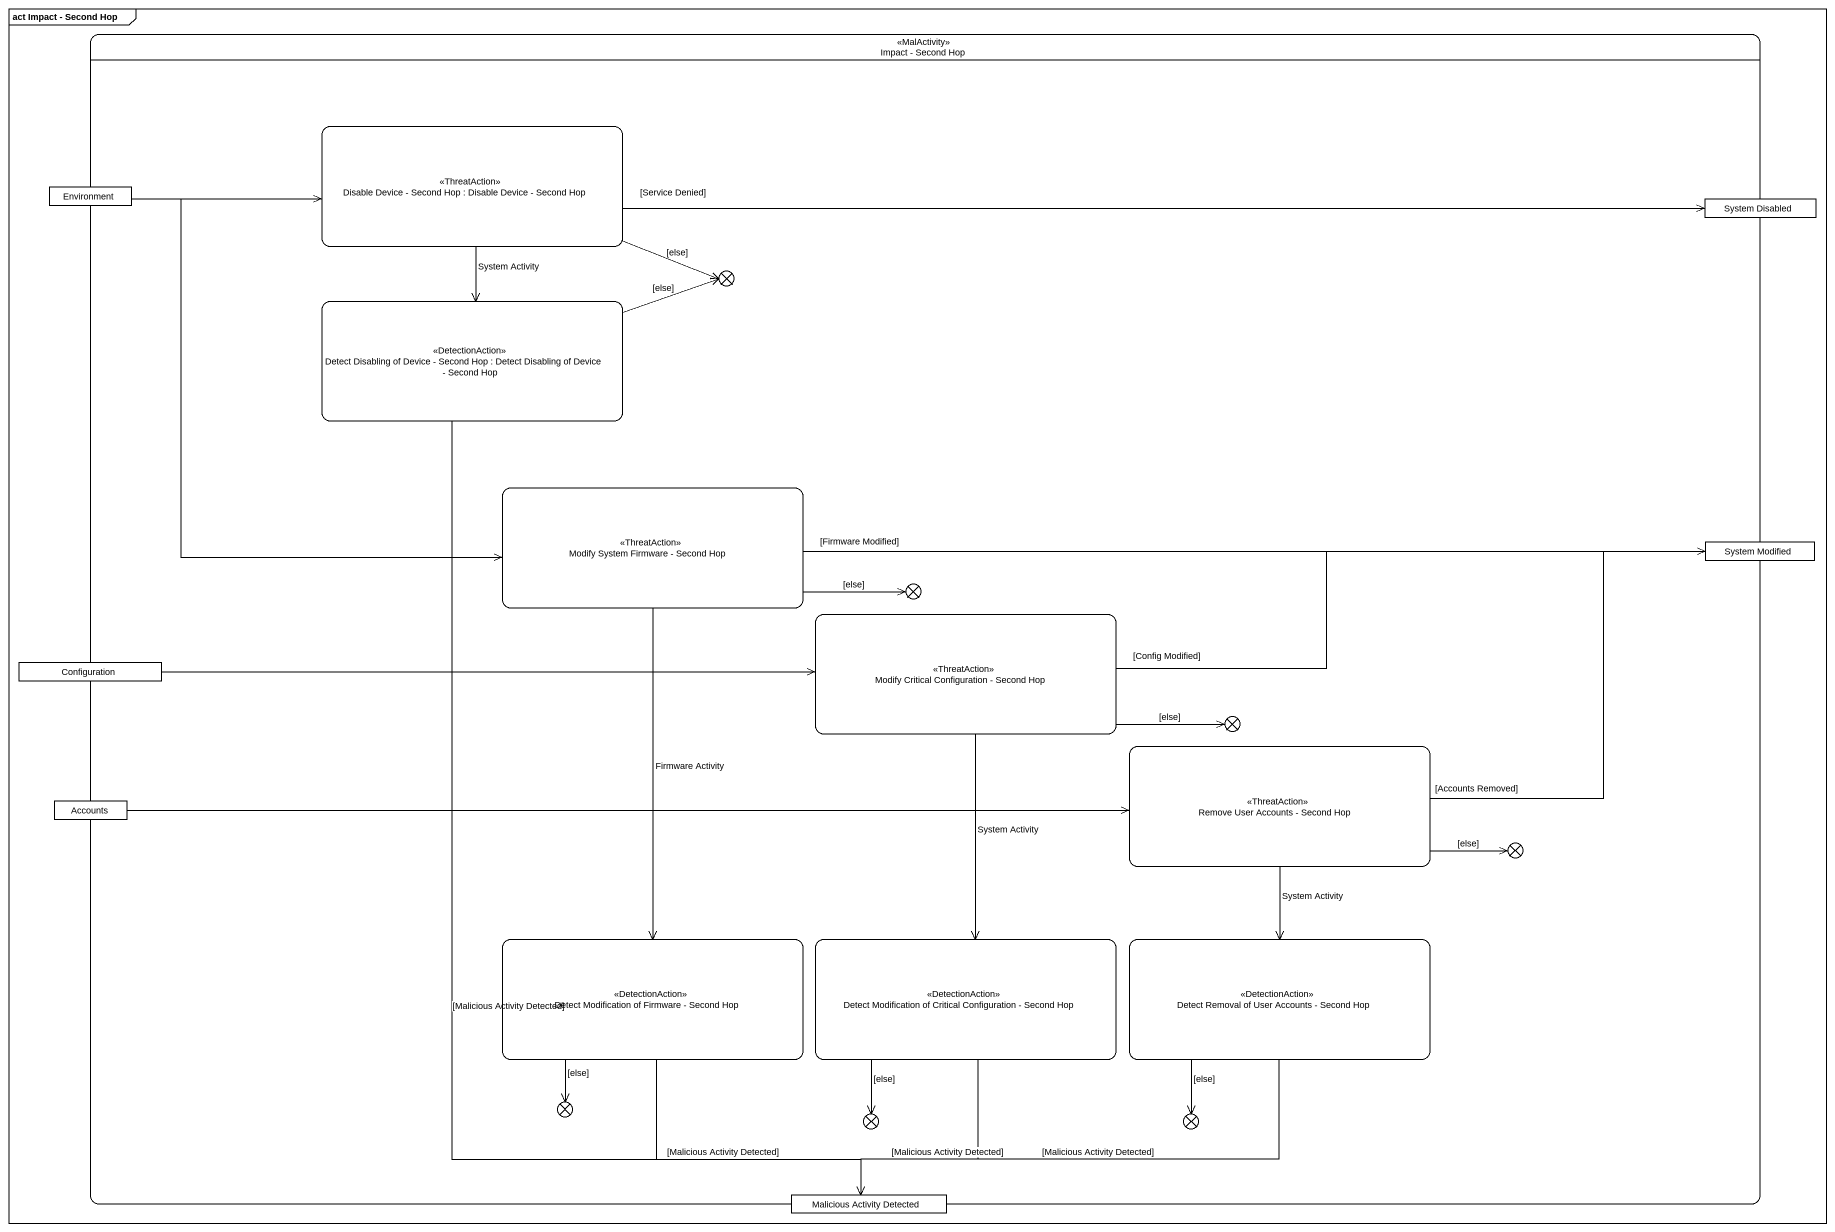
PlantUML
@startuml
mainframe act Impact - Second Hop
hide empty description
state "Impact - Second Hop" as Impact_Second_Hop <<MalActivity>> {
  state "Disable Device - Second Hop : Disable Device - Second Hop" as Disable_Device_Second_Hop <<ThreatAction>>
  state Environment <<object>>
  state "System Disabled" as System_Disabled <<object>>
  state flowfinal1 <<end>>
  state "Detect Disabling of Device - Second Hop : Detect Disabling of Device - Second Hop" as Detect_Disabling_of_Device <<DetectionAction>>
  state "Modify System Firmware - Second Hop" as Modify_System_Firmware <<ThreatAction>>
  state "System Modified" as System_Modified <<object>>
  state flowfinal2 <<end>>
  state "Modify Critical Configuration - Second Hop" as Modify_Critical <<ThreatAction>>
  state Configuration <<object>>
  state flowfinal3 <<end>>
  state "Remove User Accounts - Second Hop" as Remove_User_Accounts_Second <<ThreatAction>>
  state Accounts <<object>>
  state flowfinal4 <<end>>
  state "Detect Modification of Firmware - Second Hop" as Detect_Modification_of <<DetectionAction>>
  state "Detect Modification of Critical Configuration - Second Hop" as Detect_Modification_of_2 <<DetectionAction>>
  state "Detect Removal of User Accounts - Second Hop" as Detect_Removal_of_User <<DetectionAction>>
  state flowfinal5 <<end>>
  state flowfinal6 <<end>>
  state flowfinal7 <<end>>
  state "Malicious Activity Detected" as Malicious_Activity_Detected <<object>>
}
Disable_Device_Second_Hop -right-> System_Disabled : [Service Denied]
Disable_Device_Second_Hop -right-> flowfinal1 : [else]
Disable_Device_Second_Hop --> Detect_Disabling_of_Device : System Activity
Environment -right-> Disable_Device_Second_Hop
Environment --> Modify_System_Firmware
Detect_Disabling_of_Device -right-> flowfinal1 : [else]
Detect_Disabling_of_Device --> Malicious_Activity_Detected : [Malicious Activity Detected]
Modify_System_Firmware -right-> System_Modified : [Firmware Modified]
Modify_System_Firmware -right-> flowfinal2 : [else]
Modify_System_Firmware --> Detect_Modification_of : Firmware Activity
Modify_Critical -right-> System_Modified : [Config Modified]
Modify_Critical -right-> flowfinal3 : [else]
Modify_Critical --> Detect_Modification_of_2 : System Activity
Configuration -right-> Modify_Critical
Remove_User_Accounts_Second -right-> System_Modified : [Accounts Removed]
Remove_User_Accounts_Second -right-> flowfinal4 : [else]
Remove_User_Accounts_Second --> Detect_Removal_of_User : System Activity
Accounts -right-> Remove_User_Accounts_Second
Detect_Modification_of --> flowfinal5 : [else]
Detect_Modification_of --> Malicious_Activity_Detected : [Malicious Activity Detected]
Detect_Modification_of_2 --> flowfinal6 : [else]
Detect_Modification_of_2 --> Malicious_Activity_Detected : [Malicious Activity Detected]
Detect_Removal_of_User --> flowfinal7 : [else]
Detect_Removal_of_User -left-> Malicious_Activity_Detected : [Malicious Activity Detected]
@enduml
